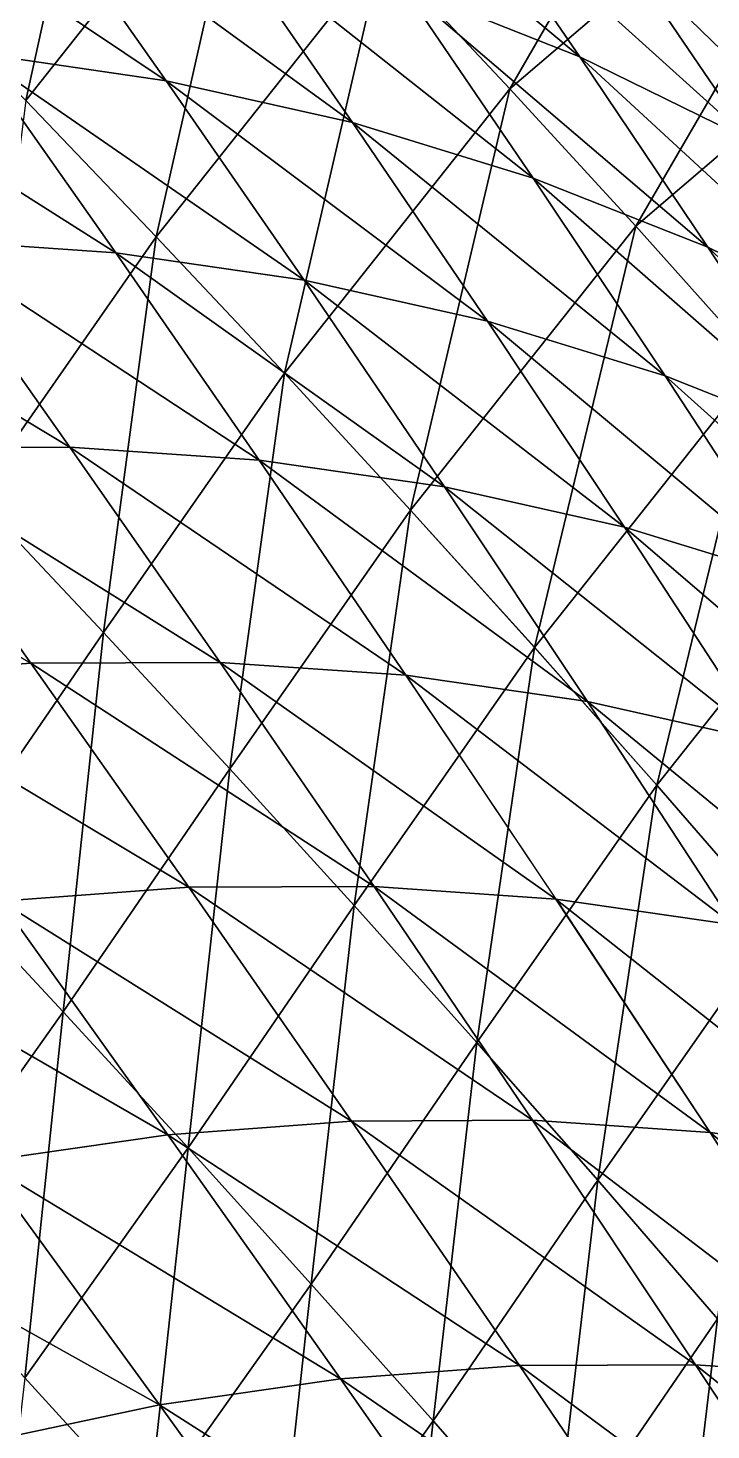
# Model space of a CAD drawing. Extents: x -232 to 179, y -162 to 161.
# Drawn here: x 85.36 to 104.31, y -33.12 to 5.81 of the extents above; entities that cross this region are included whole.
import ezdxf

# ---------------------------------------------------------------- set-up
doc = ezdxf.new("R2010")
doc.units = 0
doc.header["$MEASUREMENT"] = 0

msp = doc.modelspace()

# ---------------------------------------------------------------- linework, layer by layer
for points in [[(98.73003, 4.1157317, -732.50916), (106.50194, 17.605597, -739.7487), (95.17583, 7.911881, -739.0848), (95.17593000000001, 7.911981, -739.08466)], [(106.50194, 17.605597, -739.7487), (98.73003, 4.1157317, -732.50916), (110.04746, 13.802004, -733.17255), (110.04756, 13.802104, -733.1724)], [(85.29023000000001, 3.7953544, -746.7274), (87.854385, 15.479294, -752.1259), (81.59736, 7.58252, -753.2314), (81.59746, 7.582619999999999, -753.2312599999999)], [(87.854385, 15.479294, -752.1259), (85.29023000000001, 3.7953544, -746.7274), (91.55208, 11.6982, -745.62103), (91.55218, 11.6983, -745.6209)], [(102.21889, 0.30512905, -725.8861), (110.04746, 13.802004, -733.17255), (98.73003, 4.1157317, -732.50916), (98.730125, 4.115832, -732.5090299999999)], [(110.04746, 13.802004, -733.17255), (102.21889, 0.30512905, -725.8861), (113.51888, 9.97648, -726.54846), (113.51898, 9.97658, -726.54834)], [(106.55824, 5.056339299999999, -601.7048), (98.51134, 12.723427, -604.77844), (103.17668, 9.968498, -608.9608), (103.17678, 9.968598, -608.9607)], [(98.51134, 12.723427, -604.77844), (106.55824, 5.056339299999999, -601.7048), (101.94752, 7.779007000000001, -597.57135), (101.94762, 7.779107000000001, -597.5712)], [(100.66824, 5.0091705, -586.263), (92.17076, 12.106762, -589.6441), (97.150375, 10.132473, -593.54846), (97.150475, 10.132573, -593.54834)], [(92.17076, 12.106762, -589.6441), (100.66824, 5.0091705, -586.263), (95.7532, 6.957855, -582.4092400000001), (95.75329599999999, 6.9579554, -582.4091)], [(88.91398000000001, 0.009035468, -740.19116), (91.55208, 11.6982, -745.62103), (85.29023000000001, 3.7953544, -746.7274), (85.29033000000001, 3.7954543, -746.7273)], [(91.55208, 11.6982, -745.62103), (88.91398000000001, 0.009035468, -740.19116), (95.17583, 7.911881, -739.0848), (95.17593000000001, 7.911981, -739.08466)], [(89.19043, 4.3452263, -567.82587), (80.03549, 10.480431, -571.6546599999999), (85.42258000000001, 9.699898, -575.09344), (85.422676, 9.699997999999999, -575.0933)], [(80.03549, 10.480431, -571.6546599999999), (89.19043, 4.3452263, -567.82587), (83.88051999999999, 5.114567, -564.4363400000001), (83.88062, 5.114667, -564.4362)], [(105.40318, 2.6862183, -590.2337), (97.150375, 10.132473, -593.54846), (101.94752, 7.779007000000001, -597.57135), (101.94762, 7.779107000000001, -597.5712)], [(97.150375, 10.132473, -593.54846), (105.40318, 2.6862183, -590.2337), (100.66824, 5.0091705, -586.263), (100.66834, 5.0092707, -586.2629)], [(105.64636, -3.5245857, -719.20746), (113.51888, 9.97648, -726.54846), (102.21889, 0.30512905, -725.8861), (102.21899, 0.30522904, -725.8860000000001)], [(110.98631, 1.975811, -605.9442), (103.17668, 9.968498, -608.9608), (107.65723, 6.851482400000001, -613.2505), (107.657326, 6.8515825, -613.25037)], [(103.17668, 9.968498, -608.9608), (110.98631, 1.975811, -605.9442), (106.55824, 5.056339299999999, -601.7048), (106.55834, 5.0564394, -601.70465)], [(94.359726, 3.185978, -571.3633), (85.42258000000001, 9.699898, -575.09344), (90.66702, 8.523811, -578.6823), (90.66712, 8.523911, -578.6822)], [(85.42258000000001, 9.699898, -575.09344), (94.359726, 3.185978, -571.3633), (89.19043, 4.3452263, -567.82587), (89.19053000000001, 4.3453264, -567.82574)], [(99.37303, 1.6424675, -575.0368), (90.66702, 8.523811, -578.6823), (95.7532, 6.957855, -582.4092400000001), (95.75329599999999, 6.9579554, -582.4091)], [(90.66702, 8.523811, -578.6823), (99.37303, 1.6424675, -575.0368), (94.359726, 3.185978, -571.3633), (94.359825, 3.1860778, -571.36316)], [(92.473, -3.7810416, -733.6147), (95.17583, 7.911881, -739.0848), (88.91398000000001, 0.009035468, -740.19116), (88.91408, 0.009135468, -740.19104)], [(95.17583, 7.911881, -739.0848), (92.473, -3.7810416, -733.6147), (98.73003, 4.1157317, -732.50916), (98.730125, 4.115832, -732.5090299999999)], [(109.95412, -0.0011444092, -594.31354), (101.94752, 7.779007000000001, -597.57135), (106.55824, 5.056339299999999, -601.7048), (106.55834, 5.0564394, -601.70465)], [(101.94752, 7.779007000000001, -597.57135), (109.95412, -0.0011444092, -594.31354), (105.40318, 2.6862183, -590.2337), (105.40328, 2.6863182, -590.2336)], [(104.21765, -0.27829742, -578.8354), (95.7532, 6.957855, -582.4092400000001), (100.66824, 5.0091705, -586.263), (100.66834, 5.0092707, -586.2629)], [(95.7532, 6.957855, -582.4092400000001), (104.21765, -0.27829742, -578.8354), (99.37303, 1.6424675, -575.0368), (99.37313, 1.6425675, -575.0367)], [(87.79015, -0.43686676, -557.0768), (78.44734, 5.489765, -561.2068), (83.88051999999999, 5.114567, -564.4363400000001), (83.88062, 5.114667, -564.4362)], [(78.44734, 5.489765, -561.2068), (87.79015, -0.43686676, -557.0768), (82.44286, -0.067596436, -553.89825), (82.44296, -0.06749643400000001, -553.89813)], [(93.01611, -1.194046, -560.41266), (83.88051999999999, 5.114567, -564.4363400000001), (89.19043, 4.3452263, -567.82587), (89.19053000000001, 4.3453264, -567.82574)], [(83.88051999999999, 5.114567, -564.4363400000001), (93.01611, -1.194046, -560.41266), (87.79015, -0.43686676, -557.0768), (87.79025, -0.43676677, -557.07666)], [(108.88476, -2.5679588, -582.7492), (100.66824, 5.0091705, -586.263), (105.40318, 2.6862183, -590.2337), (105.40328, 2.6863182, -590.2336)], [(100.66824, 5.0091705, -586.263), (108.88476, -2.5679588, -582.7492), (104.21765, -0.27829742, -578.8354), (104.21775, -0.27819744, -578.83527)], [(98.10369, -2.3349571, -563.89417), (89.19043, 4.3452263, -567.82587), (94.359726, 3.185978, -571.3633), (94.359825, 3.1860778, -571.36316)], [(89.19043, 4.3452263, -567.82587), (98.10369, -2.3349571, -563.89417), (93.01611, -1.194046, -560.41266), (93.01621, -1.193946, -560.41254)], [(95.97150400000001, -7.579482, -726.9899), (98.73003, 4.1157317, -732.50916), (92.473, -3.7810416, -733.6147), (92.4731, -3.7809417, -733.61456)], [(98.73003, 4.1157317, -732.50916), (95.97150400000001, -7.579482, -726.9899), (102.21889, 0.30512905, -725.8861), (102.21899, 0.30522904, -725.8860000000001)], [(85.29023000000001, 3.7953544, -746.7274), (83.88424, -7.193935000000001, -741.57513), (88.91398000000001, 0.009035468, -740.19116), (88.91408, 0.009135468, -740.19104)], [(103.03774, -3.8540726, -567.50964), (94.359726, 3.185978, -571.3633), (99.37303, 1.6424675, -575.0368), (99.37313, 1.6425675, -575.0367)], [(94.359726, 3.185978, -571.3633), (103.03774, -3.8540726, -567.50964), (98.10369, -2.3349571, -563.89417), (98.10379, -2.3348572, -563.89404)], [(107.805786, -5.7444763, -571.2481700000001), (99.37303, 1.6424675, -575.0368), (104.21765, -0.27829742, -578.8354), (104.21775, -0.27819744, -578.83527)], [(99.37303, 1.6424675, -575.0368), (107.805786, -5.7444763, -571.2481700000001), (103.03774, -3.8540726, -567.50964), (103.03784, -3.8539727, -567.5095)], [(87.447136, -10.978479, -734.9976), (88.91398000000001, 0.009035468, -740.19116), (83.88424, -7.193935000000001, -741.57513), (83.88434000000001, -7.193835000000001, -741.575)], [(88.91398000000001, 0.009035468, -740.19116), (87.447136, -10.978479, -734.9976), (92.473, -3.7810416, -733.6147), (92.4731, -3.7809417, -733.61456)], [(99.41346999999999, -11.390905, -720.3087), (102.21889, 0.30512905, -725.8861), (95.97150400000001, -7.579482, -726.9899), (95.9716, -7.579382000000001, -726.9898)], [(102.21889, 0.30512905, -725.8861), (99.41346999999999, -11.390905, -720.3087), (105.64636, -3.5245857, -719.20746), (105.64646, -3.5244858, -719.20734)], [(86.51978000000001, -5.8277435, -546.43427), (76.99291, -0.08900452, -550.88916), (82.44286, -0.067596436, -553.89825), (82.44296, -0.06749643400000001, -553.89813)], [(76.99291, -0.08900452, -550.88916), (86.51978000000001, -5.8277435, -546.43427), (81.164825, -5.848785400000001, -543.4776), (81.164925, -5.8486853, -543.4775)], [(91.773865, -6.1905746, -549.5573), (82.44286, -0.067596436, -553.89825), (87.79015, -0.43686676, -557.0768), (87.79025, -0.43676677, -557.07666)], [(82.44286, -0.067596436, -553.89825), (91.773865, -6.1905746, -549.5573), (86.51978000000001, -5.8277435, -546.43427), (86.51988, -5.8276434, -546.4341400000001)], [(112.39909, -7.99794, -575.1001), (104.21765, -0.27829742, -578.8354), (108.88476, -2.5679588, -582.7492), (108.88486, -2.567859, -582.7491)], [(104.21765, -0.27829742, -578.8354), (112.39909, -7.99794, -575.1001), (107.805786, -5.7444763, -571.2481700000001), (107.805885, -5.744376, -571.24805)], [(96.90874000000001, -6.9345512, -552.8351), (87.79015, -0.43686676, -557.0768), (93.01611, -1.194046, -560.41266), (93.01621, -1.193946, -560.41254)], [(87.79015, -0.43686676, -557.0768), (96.90874000000001, -6.9345512, -552.8351), (91.773865, -6.1905746, -549.5573), (91.773964, -6.190474500000001, -549.5572)], [(101.90763, -8.055588, -556.2559), (93.01611, -1.194046, -560.41266), (98.10369, -2.3349571, -563.89417), (98.10379, -2.3348572, -563.89404)], [(93.01611, -1.194046, -560.41266), (101.90763, -8.055588, -556.2559), (96.90874000000001, -6.9345512, -552.8351), (96.90884, -6.934450999999999, -552.8349599999999)], [(106.75568, -9.548217999999999, -559.80835), (98.10369, -2.3349571, -563.89417), (103.03774, -3.8540726, -567.50964), (103.03784, -3.8539727, -567.5095)], [(98.10369, -2.3349571, -563.89417), (106.75568, -9.548217999999999, -559.80835), (101.90763, -8.055588, -556.2559), (101.90773, -8.055488, -556.2558)], [(90.95336999999999, -14.765834, -728.3707), (92.473, -3.7810416, -733.6147), (87.447136, -10.978479, -734.9976), (87.44723499999999, -10.978379, -734.9975)], [(92.473, -3.7810416, -733.6147), (90.95336999999999, -14.765834, -728.3707), (95.97150400000001, -7.579482, -726.9899), (95.9716, -7.579382000000001, -726.9898)], [(102.802795, -15.2200775, -713.56244), (105.64636, -3.5245857, -719.20746), (99.41346999999999, -11.390905, -720.3087), (99.41356999999999, -11.390805, -720.3086)], [(105.64636, -3.5245857, -719.20746), (102.802795, -15.2200775, -713.56244), (109.01628, -7.378237700000001, -712.46466), (109.01638, -7.378137599999999, -712.46454)], [(111.440605, -11.405666, -563.4817), (103.03774, -3.8540726, -567.50964), (107.805786, -5.7444763, -571.2481700000001), (107.805885, -5.744376, -571.24805)], [(103.03774, -3.8540726, -567.50964), (111.440605, -11.405666, -563.4817), (106.75568, -9.548217999999999, -559.80835), (106.755775, -9.548117999999999, -559.8082)], [(90.68909000000001, -11.809586, -538.7944), (81.164825, -5.848785400000001, -543.4776), (86.51978000000001, -5.8277435, -546.43427), (86.51988, -5.8276434, -546.4341400000001)], [(95.84218, -12.165443, -541.8574), (86.51978000000001, -5.8277435, -546.43427), (91.773865, -6.1905746, -549.5573), (91.773964, -6.190474500000001, -549.5572)], [(86.51978000000001, -5.8277435, -546.43427), (95.84218, -12.165443, -541.8574), (90.68909000000001, -11.809586, -538.7944), (90.68918599999999, -11.809485, -538.79425)], [(85.43704, -11.830223, -535.89453), (75.72836, -6.255028, -540.6990000000001), (81.164825, -5.848785400000001, -543.4776), (81.164925, -5.8486853, -543.4775)], [(81.164825, -5.848785400000001, -543.4776), (90.68909000000001, -11.809586, -538.7944), (85.43704, -11.830223, -535.89453), (85.43714, -11.830123, -535.8944)], [(100.878365, -12.895123, -545.0722), (91.773865, -6.1905746, -549.5573), (96.90874000000001, -6.9345512, -552.8351), (96.90884, -6.934450999999999, -552.8349599999999)], [(91.773865, -6.1905746, -549.5573), (100.878365, -12.895123, -545.0722), (95.84218, -12.165443, -541.8574), (95.84228, -12.165343, -541.8573)], [(75.72836, -6.255028, -540.6990000000001), (85.43704, -11.830223, -535.89453), (80.10507, -12.228661, -533.1693), (80.10517, -12.22856, -533.1692)], [(105.78119, -13.99461, -548.42725), (96.90874000000001, -6.9345512, -552.8351), (101.90763, -8.055588, -556.2559), (101.90773, -8.055488, -556.2558)], [(96.90874000000001, -6.9345512, -552.8351), (105.78119, -13.99461, -548.42725), (100.878365, -12.895123, -545.0722), (100.87846, -12.895022, -545.0721)], [(83.88424, -7.193935000000001, -741.57513), (82.81877, -17.734007, -736.345), (87.447136, -10.978479, -734.9976), (87.44723499999999, -10.978379, -734.9975)], [(106.14328, -19.071932, -706.74225), (109.01628, -7.378237700000001, -712.46466), (102.802795, -15.2200775, -713.56244), (102.802895, -15.219977, -713.5623)], [(94.40698, -18.560587, -721.6863400000001), (95.97150400000001, -7.579482, -726.9899), (90.95336999999999, -14.765834, -728.3707), (90.95347, -14.765734, -728.3706)], [(95.97150400000001, -7.579482, -726.9899), (94.40698, -18.560587, -721.6863400000001), (99.41346999999999, -11.390905, -720.3087), (99.41356999999999, -11.390805, -720.3086)], [(110.53606, -15.458553, -551.9114400000001), (101.90763, -8.055588, -556.2559), (106.75568, -9.548217999999999, -559.80835), (106.755775, -9.548117999999999, -559.8082)], [(101.90763, -8.055588, -556.2559), (110.53606, -15.458553, -551.9114400000001), (105.78119, -13.99461, -548.42725), (105.78129, -13.99451, -548.4271)], [(86.33214, -21.51096, -729.716), (87.447136, -10.978479, -734.9976), (82.81877, -17.734007, -736.345), (82.81886999999999, -17.733908, -736.34485)], [(87.447136, -10.978479, -734.9976), (86.33214, -21.51096, -729.716), (90.95336999999999, -14.765834, -728.3707), (90.95347, -14.765734, -728.3706)], [(97.81189, -22.367449, -714.9358), (99.41346999999999, -11.390905, -720.3087), (94.40698, -18.560587, -721.6863400000001), (94.40708000000001, -18.560488, -721.6862)], [(99.41346999999999, -11.390905, -720.3087), (97.81189, -22.367449, -714.9358), (102.802795, -15.2200775, -713.56244), (102.802895, -15.219977, -713.5623)], [(89.82239, -18.054497, -528.11755), (80.10507, -12.228661, -533.1693), (85.43704, -11.830223, -535.89453), (85.43714, -11.830123, -535.8944)], [(94.96304, -18.034302, -530.95593), (85.43704, -11.830223, -535.89453), (90.68909000000001, -11.809586, -538.7944), (90.68918599999999, -11.809485, -538.79425)], [(85.43704, -11.830223, -535.89453), (94.96304, -18.034302, -530.95593), (89.82239, -18.054497, -528.11755), (89.82249, -18.054398, -528.11743)], [(100.00687, -18.38261, -533.9540000000001), (90.68909000000001, -11.809586, -538.7944), (95.84218, -12.165443, -541.8574), (95.84228, -12.165343, -541.8573)], [(90.68909000000001, -11.809586, -538.7944), (100.00687, -18.38261, -533.9540000000001), (94.96304, -18.034302, -530.95593), (94.96314, -18.034203, -530.9558)], [(80.10507, -12.228661, -533.1693), (89.82239, -18.054497, -528.11755), (84.60348499999999, -18.444492, -525.4501), (84.603584, -18.444393, -525.44995)], [(104.93625, -19.096817, -537.1006), (95.84218, -12.165443, -541.8574), (100.878365, -12.895123, -545.0722), (100.87846, -12.895022, -545.0721)], [(95.84218, -12.165443, -541.8574), (104.93625, -19.096817, -537.1006), (100.00687, -18.38261, -533.9540000000001), (100.006966, -18.382511, -533.95386)], [(109.7351, -20.172993, -540.3845), (100.878365, -12.895123, -545.0722), (105.78119, -13.99461, -548.42725), (105.78129, -13.99451, -548.4271)], [(100.878365, -12.895123, -545.0722), (109.7351, -20.172993, -540.3845), (104.93625, -19.096817, -537.1006), (104.93635, -19.096718, -537.10046)], [(89.79645500000001, -25.290062, -723.02844), (90.95336999999999, -14.765834, -728.3707), (86.33214, -21.51096, -729.716), (86.33224, -21.51086, -729.7159)], [(90.95336999999999, -14.765834, -728.3707), (89.79645500000001, -25.290062, -723.02844), (94.40698, -18.560587, -721.6863400000001), (94.40708000000001, -18.560488, -721.6862)], [(101.17194, -26.191278, -708.1102), (102.802795, -15.2200775, -713.56244), (97.81189, -22.367449, -714.9358), (97.81199000000001, -22.36735, -714.9356700000001)], [(102.802795, -15.2200775, -713.56244), (101.17194, -26.191278, -708.1102), (106.14328, -19.071932, -706.74225), (106.14338, -19.071833, -706.7421)], [(82.81877, -17.734007, -736.345), (81.7948, -27.9104, -730.90753), (86.33214, -21.51096, -729.716), (86.33224, -21.51086, -729.7159)], [(94.335266, -24.54578, -520.12134), (84.60348499999999, -18.444492, -525.4501), (89.82239, -18.054497, -528.11755), (89.82249, -18.054398, -528.11743)], [(99.35548399999999, -24.526062, -522.8932), (89.82239, -18.054497, -528.11755), (94.96304, -18.034302, -530.95593), (94.96314, -18.034203, -530.9558)], [(89.82239, -18.054497, -528.11755), (99.35548399999999, -24.526062, -522.8932), (94.335266, -24.54578, -520.12134), (94.335365, -24.545681, -520.1212)], [(104.28113, -24.866203, -525.82104), (94.96304, -18.034302, -530.95593), (100.00687, -18.38261, -533.9540000000001), (100.006966, -18.382511, -533.95386)], [(94.96304, -18.034302, -530.95593), (104.28113, -24.866203, -525.82104), (99.35548399999999, -24.526062, -522.8932), (99.35558, -24.525963, -522.89307)], [(89.23865, -24.926636, -517.51636), (79.32552, -19.20428, -522.9641), (84.60348499999999, -18.444492, -525.4501), (84.603584, -18.444393, -525.44995)], [(84.60348499999999, -18.444492, -525.4501), (94.335266, -24.54578, -520.12134), (89.23865, -24.926636, -517.51636), (89.23875, -24.926537, -517.51624)], [(93.21571, -29.075989, -716.2737400000001), (94.40698, -18.560587, -721.6863400000001), (89.79645500000001, -25.290062, -723.02844), (89.796555, -25.289963, -723.0283)], [(94.40698, -18.560587, -721.6863400000001), (93.21571, -29.075989, -716.2737400000001), (97.81189, -22.367449, -714.9358), (97.81199000000001, -22.36735, -714.9356700000001)], [(109.09502, -25.563679, -528.8939), (100.00687, -18.38261, -533.9540000000001), (104.93625, -19.096817, -537.1006), (104.93635, -19.096718, -537.10046)], [(100.00687, -18.38261, -533.9540000000001), (109.09502, -25.563679, -528.8939), (104.28113, -24.866203, -525.82104), (104.28123, -24.866104, -525.8209)], [(104.49095, -30.037058, -701.2002), (106.14328, -19.071932, -706.74225), (101.17194, -26.191278, -708.1102), (101.17204, -26.19118, -708.1101)], [(79.32552, -19.20428, -522.9641), (89.23865, -24.926636, -517.51636), (84.08435, -25.668625, -515.0886), (84.08445, -25.668526, -515.0885)], [(85.26965, -31.674658, -724.2172), (86.33214, -21.51096, -729.716), (81.7948, -27.9104, -730.90753), (81.7949, -27.910301, -730.9074)], [(86.33214, -21.51096, -729.716), (85.26965, -31.674658, -724.2172), (89.79645500000001, -25.290062, -723.02844), (89.796555, -25.289963, -723.0283)], [(96.59379, -32.87351, -709.4429299999999), (97.81189, -22.367449, -714.9358), (93.21571, -29.075989, -716.2737400000001), (93.21581, -29.07589, -716.2736)], [(97.81189, -22.367449, -714.9358), (96.59379, -32.87351, -709.4429299999999), (101.17194, -26.191278, -708.1102), (101.17204, -26.19118, -708.1101)], [(103.882126, -31.31231, -514.5771), (94.335266, -24.54578, -520.12134), (99.35548399999999, -24.526062, -522.8932), (99.35558, -24.525963, -522.89307)], [(108.680016, -31.643631, -517.42896), (99.35548399999999, -24.526062, -522.8932), (104.28113, -24.866203, -525.82104), (104.28123, -24.866104, -525.8209)], [(99.35548399999999, -24.526062, -522.8932), (108.680016, -31.643631, -517.42896), (103.882126, -31.31231, -514.5771), (103.882225, -31.31221, -514.5769700000001)], [(98.99213, -31.331524, -511.8771400000001), (89.23865, -24.926636, -517.51636), (94.335266, -24.54578, -520.12134), (94.335365, -24.545681, -520.1212)], [(94.335266, -24.54578, -520.12134), (103.882126, -31.31231, -514.5771), (98.99213, -31.331524, -511.8771400000001), (98.992226, -31.331425, -511.87704)], [(113.36903, -32.32302, -520.4221), (104.28113, -24.866203, -525.82104), (109.09502, -25.563679, -528.8939), (109.095116, -25.56358, -528.8938)], [(104.28113, -24.866203, -525.82104), (113.36903, -32.32302, -520.4221), (108.680016, -31.643631, -517.42896), (108.680115, -31.643532, -517.42883)], [(94.027695, -31.7025, -509.33972), (84.08435, -25.668625, -515.0886), (89.23865, -24.926636, -517.51636), (89.23875, -24.926537, -517.51624)], [(88.70299999999999, -35.440712, -717.45886), (89.79645500000001, -25.290062, -723.02844), (85.26965, -31.674658, -724.2172), (85.26975, -31.674559, -724.2171)], [(89.79645500000001, -25.290062, -723.02844), (88.70299999999999, -35.440712, -717.45886), (93.21571, -29.075989, -716.2737400000001), (93.21581, -29.07589, -716.2736)], [(89.23865, -24.926636, -517.51636), (98.99213, -31.331524, -511.8771400000001), (94.027695, -31.7025, -509.33972), (94.027794, -31.7024, -509.33963)], [(89.00709, -32.425236, -506.97495), (78.89158, -26.770481, -512.8480000000001), (84.08435, -25.668625, -515.0886), (84.08445, -25.668526, -515.0885)], [(84.08435, -25.668625, -515.0886), (94.027695, -31.7025, -509.33972), (89.00709, -32.425236, -506.97495), (89.00719000000001, -32.425137, -506.97485)], [(99.93456, -36.68754000000001, -702.5266), (101.17194, -26.191278, -708.1102), (96.59379, -32.87351, -709.4429299999999), (96.59389, -32.87341, -709.4428)], [(101.17194, -26.191278, -708.1102), (99.93456, -36.68754000000001, -702.5266), (104.49095, -30.037058, -701.2002), (104.49105, -30.036959, -701.2001)], [(78.89158, -26.770481, -512.8480000000001), (89.00709, -32.425236, -506.97495), (83.94901, -33.498524, -504.79245), (83.94911, -33.498425, -504.79236)], [(92.09876, -39.21328, -710.62335), (93.21571, -29.075989, -716.2737400000001), (88.70299999999999, -35.440712, -717.45886), (88.7031, -35.440613, -717.45874)], [(93.21571, -29.075989, -716.2737400000001), (92.09876, -39.21328, -710.62335), (96.59379, -32.87351, -709.4429299999999), (96.59389, -32.87341, -709.4428)], [(103.241875, -40.523205, -695.5147), (104.49095, -30.037058, -701.2002), (99.93456, -36.68754000000001, -702.5266), (99.93466, -36.68744, -702.5265)], [(104.49095, -30.037058, -701.2002), (103.241875, -40.523205, -695.5147), (107.772705, -33.910034, -694.1958), (107.772804, -33.909935, -694.1957)], [(103.8115, -38.443043, -503.3524), (94.027695, -31.7025, -509.33972), (98.99213, -31.331524, -511.8771400000001), (98.992226, -31.331425, -511.87704)], [(108.560715, -38.42438, -505.97458), (98.99213, -31.331524, -511.8771400000001), (103.882126, -31.31231, -514.5771), (103.882225, -31.31221, -514.5769700000001)], [(98.99213, -31.331524, -511.8771400000001), (108.560715, -38.42438, -505.97458), (103.8115, -38.443043, -503.3524), (103.8116, -38.442944, -503.3523)], [(113.22046, -38.746166, -508.7444), (103.882126, -31.31231, -514.5771), (108.680016, -31.643631, -517.42896), (108.680115, -31.643532, -517.42883)], [(103.882126, -31.31231, -514.5771), (113.22046, -38.746166, -508.7444), (108.560715, -38.42438, -505.97458), (108.560814, -38.424282, -505.9745)], [(85.26965, -31.674658, -724.2172), (84.12988, -41.500473, -718.4338), (88.70299999999999, -35.440712, -717.45886), (88.7031, -35.440613, -717.45874)], [(98.99000500000001, -38.803337, -500.88803), (89.00709, -32.425236, -506.97495), (94.027695, -31.7025, -509.33972), (94.027794, -31.7024, -509.33963)], [(94.027695, -31.7025, -509.33972), (103.8115, -38.443043, -503.3524), (98.99000500000001, -38.803337, -500.88803), (98.990105, -38.803238, -500.88794)], [(94.11395, -39.505264, -498.5913400000001), (83.94901, -33.498524, -504.79245), (89.00709, -32.425236, -506.97495), (89.00719000000001, -32.425137, -506.97485)], [(89.00709, -32.425236, -506.97495), (98.99000500000001, -38.803337, -500.88803), (94.11395, -39.505264, -498.5913400000001), (94.11405, -39.50516500000001, -498.59125)], [(95.4609, -42.99719, -703.7014), (96.59379, -32.87351, -709.4429299999999), (92.09876, -39.21328, -710.62335), (92.09886, -39.21318, -710.6232)], [(96.59379, -32.87351, -709.4429299999999), (95.4609, -42.99719, -703.7014), (99.93456, -36.68754000000001, -702.5266), (99.93466, -36.68744, -702.5265)]]:
    msp.add_3dface(points)

doc.saveas('drawing.dxf')
